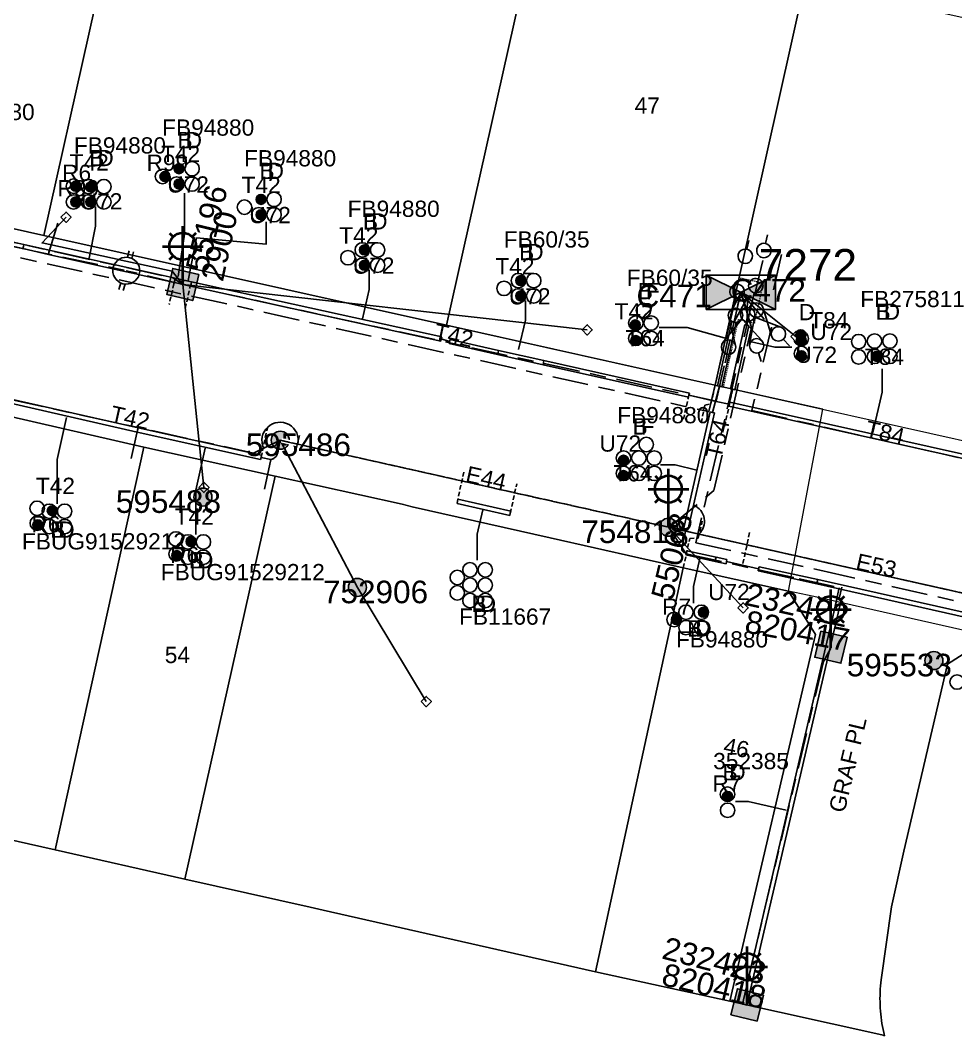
# Model space of a CAD drawing. Header units: metres. Extents: x 311347 to 316656, y 6252667 to 6255486.
# Drawn here: x 313883.5 to 313987.1, y 6254446.8 to 6254559.3 of the extents above; entities that cross this region are included whole.
import ezdxf
from ezdxf.enums import TextEntityAlignment as Align

# ---------------------------------------------------------------- set-up
doc = ezdxf.new("R2010")
doc.units = ezdxf.units.M
for name, pattern in [('Cable Exist OH', [1, 1, 0]), ('Cable Exist UG', [8.2, 4, -1.2, 1.8, -1.2]), ('DASHED', [0.75, 0.5, -0.25]), ('HIDDEN', [0.375, 0.25, -0.125]), ('HIDDEN2', [0.1875, 0.125, -0.0625])]:
    doc.linetypes.add(name, pattern=pattern)
doc.layers.get('0').update_dxf_attribs({"color": 6})
for name, color, linetype, lineweight in [('Cadastre Buildings_SP_EXT', 9, 'Continuous', 5), ('Cadastre Land Parcels_SP_EXT', 9, 'Continuous', 5), ('Cadastre Other Property_SP_EXT', 9, 'HIDDEN', 5), ('Cadastre Roads_SP_EXT', 7, 'Continuous', 5)]:
    doc.layers.add(name, color=color, linetype=linetype, lineweight=lineweight)
for name, color, linetype in [('Duct_SP_EXT', 7, 'Continuous'), ('Equip_HV_EXT', 7, 'Continuous'), ('Equip_LV_EXT', 7, 'Continuous'), ('Equip_SP_SL_EXT', 7, 'Continuous'), ('Mains_HV_EXT', 7, 'Continuous'), ('Mains_LV_EXT', 7, 'Continuous'), ('Mains_SL_EXT', 7, 'Continuous'), ('Services_SP_EXT', 7, 'Continuous'), ('Sub_SP_EXT', 7, 'Continuous'), ('SupportsOH_SP_TR_HV_LV_SL_EXT', 7, 'Continuous'), ('SupportsUG_SP_LV_SL_EXT', 7, 'Continuous'), ('Trench_SP_EXT', 7, 'Continuous')]:
    doc.layers.add(name, color=color, linetype=linetype)
doc.layers.add('UNKNOWN_FEATURES', color=1, linetype='DASHED', plot=False)
doc.styles.add('COLUMN_LABEL', font='arial.ttf')
doc.styles.add('iecARIAL', font='arial.ttf', dxfattribs={"height": 2})
doc.styles.add('POLE_LABEL', font='arial.ttf')
doc.styles.get("Standard").update_dxf_attribs({"font": 'arial.ttf'})
doc.styles.add('SWITCH_LABEL', font='arial.ttf', dxfattribs={"height": 2.5})

# ---------------------------------------------------------------- blocks, each defined once
blk = doc.blocks.new('SUB_PADMOUNT_EXT')
for points in [[(0, 0), (-3.84, 1.92), (-3.84, -1.92)], [(0, 0), (3.84, 1.92), (3.84, -1.92)]]:
    blk.add_hatch(color=256).paths.add_polyline_path(points)
for p, q in [((3.84, 1.92), (-3.84, -1.92)), ((-3.84, 1.92), (3.84, -1.92))]:
    blk.add_line(p, q)
blk.add_lwpolyline([(-3.84, -1.92), (3.84, -1.92), (3.84, 1.92), (-3.84, 1.92)], close=True)
for tag, height, flags, p in [('ASSET_NUM', 3.5, 8, (2, 2)), ('STREET_CODE', 0.2, 9, (1.5, 0)), ('CONSTRUCTED_VOLTAGE', 0.2, 9, (1.5, -0.2)), ('OPERATING_VOLTAGE', 0.2, 9, (1.5, -0.6)), ('ORIENTATION', 0.2, 9, (1.5, -0.8)), ('OWNED_BY', 0.2, 9, (1.5, -1)), ('OPERATED_BY', 0.2, 9, (1.5, -1.2)), ('NO_PHASES', 0.2, 9, (1.5, -0.4)), ('SECONDARY_VOLTAGE', 0.2, 9, (1.5, -1.6)), ('STATE', 0.2, 9, (1.5, -1.8)), ('SUBSTATION_TYPE', 0.2, 9, (1.5, -2.2)), ('MAINTAINED_BY', 0.2, 9, (1.5, -1.4)), ('PARENT', 0.2, 9, (1.5, -2)), ('STREETNAME', 0.2, 9, (1.5, -3)), ('SUBURB', 0.2, 9, (1.5, -3.2)), ('USAGE', 0.2, 9, (1.5, -2.4)), ('LEGEND', 0.2, 9, (1.5, -2.6)), ('LOCATION', 0.2, 9, (1.5, -2.8)), ('NOTES', 0.2, 9, (1.5, -3.4)), ('Z', 0.2, 1, (1.5, -3.6))]:
    blk.add_attdef(tag, text='', height=height, dxfattribs=dict(flags=flags)).set_placement(p, align=Align.MIDDLE_LEFT)
blk = doc.blocks.new('COLUMN_EXT')
blk.add_hatch(color=256).paths.add_polyline_path([(-1.49, 1.48), (-1.49, -1.49), (1.48, -1.49), (1.48, 1.48)])
blk.add_lwpolyline([(-1.49, -1.49), (1.48, -1.49), (1.48, 1.48), (-1.49, 1.48)], close=True)
for tag, height, style, flags, p in [('ASSET_NUM', 2.5, 'COLUMN_LABEL', 8, (2, 2)), ('STRUCTURE_PLANT_NUMBER', 0.2, 'POLE_LABEL', 9, (1.81, 0.03)), ('STREET_CODE', 0.2, 'COLUMN_LABEL', 9, (1.81, -0.2))]:
    blk.add_attdef(tag, text='', height=height, dxfattribs=dict(style=style, flags=flags)).set_placement(p, align=Align.MIDDLE_LEFT)
at = {"flags": 9}
for tag, p in [('COLUMN_TYPE', (1.81, -0.4)), ('OWNED_BY', (1.81, -0.6)), ('STATE', (1.81, -0.8)), ('USAGE', (1.81, -1)), ('LEGEND', (1.81, -1.2)), ('STREETNAME', (1.81, -1.6)), ('SUBURB', (1.81, -1.8)), ('LOCATION', (1.81, -1.4)), ('NOTES', (1.81, -2))]:
    blk.add_attdef(tag, text='', height=0.2, dxfattribs=at).set_placement(p, align=Align.MIDDLE_LEFT)
at = {"flags": 1}
blk.add_attdef('Z', (1.81, -2.35), '', height=0.2, dxfattribs=at)
blk = doc.blocks.new('DUCT_EXT')
blk.add_circle((0, 0.8), 0.8)
at = {"flags": 1}
blk.add_attdef('Z', (0, 0), '', height=0.2, dxfattribs=at)
at = {"flags": 9}
for tag, p in [('DUCT_CODE', (0, 0)), ('XSECT_TYPE', (0, -0.2)), ('STATE', (0, -0.6)), ('FB_REFERENCE', (0, -0.4)), ('NOTES', (0, -0.8))]:
    blk.add_attdef(tag, text='', height=0.2, dxfattribs=at).set_placement(p, align=Align.MIDDLE_LEFT)
blk = doc.blocks.new('SL_LANTERN_EXT')
at = {"lineweight": 40}
for p, q in [((-1.46, 5.68), (-1.06, 5.28)), ((0, 1.97), (0, 6.47)), ((1.46, 5.68), (1.06, 5.28)), ((-2.25, 4.22), (2.25, 4.22)), ((-1.46, 2.76), (-1.06, 3.16)), ((0, 0), (0, 2.72)), ((1.46, 2.76), (1.06, 3.16))]:
    blk.add_line(p, q, dxfattribs=at)
blk.add_circle((0, 4.22), 1.5, dxfattribs=at)
at = {"style": 'iecARIAL', "flags": 8}
blk.add_attdef('ASSET_NUM', (1.5, 1.5), '', height=2.5, dxfattribs=at)
for tag, p, height, flags in [('CONSTRUCTED_VOLTAGE', (0.98, -0.65), 0.2, 9), ('CONTROL_TYPE', (0.98, -0.85), 0.2, 9), ('LANTERN_PURPOSE', (0.98, -1.05), 0.2, 9), ('LANTERN_TYPE', (0.98, -1.25), 0.2, 9), ('LNUMBER', (2.18, -3.25), 2.5, 8), ('OPERATING_VOLTAGE', (0.98, -1.65), 0.2, 9), ('ORIENTATION', (0.98, -1.85), 0.2, 9), ('OWNED_BY', (0.98, -2.05), 0.2, 9), ('STATE', (0.98, -2.25), 0.2, 9), ('NO_PHASES', (0.98, -1.45), 0.2, 9), ('USAGE', (0.98, -2.45), 0.2, 9), ('CEXIST', (0.98, -2.65), 0.2, 9), ('CNEW', (0.98, -2.85), 0.2, 9), ('CNUMBER', (0.98, -3.05), 0.2, 9), ('CREMOVE', (0.98, -3.25), 0.2, 9), ('CREPLACE', (0.98, -3.45), 0.2, 9), ('LKINGHEIGHT', (0.98, -3.65), 0.2, 9), ('LBRACKET', (0.98, -3.85), 0.2, 9), ('LBRACKETVOCAB', (0.98, -4.05), 0.2, 9), ('LCATEGORY', (0.98, -4.25), 0.2, 9), ('LCHARGE1', (0.98, -4.45), 0.2, 9), ('LCHARGE1PERCENT', (0.98, -4.65), 0.2, 9), ('LCHARGE2', (0.98, -4.85), 0.2, 9), ('LCHARGE2PERCENT', (0.98, -5.05), 0.2, 9), ('LCHARGE3', (0.98, -5.25), 0.2, 9), ('LCHARGE3PERCENT', (0.98, -5.45), 0.2, 9), ('LEXIST', (0.98, -5.65), 0.2, 9), ('LLAMP', (0.98, -5.85), 0.2, 9), ('LLAMPVOCAB', (0.98, -6.05), 0.2, 9), ('LMAST', (0.98, -6.25), 0.2, 9), ('LMASTVOCAB', (0.98, -6.45), 0.2, 9), ('LNEW', (0.98, -6.65), 0.2, 9), ('LANTNUMBER', (0.98, -6.85), 0.2, 9), ('LOUTREACH', (0.98, -7.25), 0.2, 9), ('LOUTREACHVOCAB', (0.98, -7.45), 0.2, 9), ('LRATECODE', (0.98, -7.65), 0.2, 9), ('LREMOVE', (0.98, -7.85), 0.2, 9), ('LREPLACE', (0.98, -8.05), 0.2, 9), ('LTYPE', (0.98, -8.25), 0.2, 9), ('LTYPEVOCAB', (0.98, -8.45), 0.2, 9), ('LEGEND', (0.98, -8.65), 0.2, 9), ('LOCATION', (0.98, -8.85), 0.2, 9), ('NOTES', (0.98, -9.05), 0.2, 9), ('STREETNAME', (0.98, -9.25), 0.2, 9), ('SUBURB', (0.98, -9.45), 0.2, 1)]:
    blk.add_attdef(tag, p, '', height=height, dxfattribs=dict(flags=flags))
blk = doc.blocks.new('CCP_EXT')
at = {"flags": 9}
for tag, p in [('STATE', (0, -1.8)), ('LEGEND', (0, -1.4)), ('LIFE_SUPPORT', (0, -1.6)), ('NOTES', (0, -2))]:
    blk.add_attdef(tag, text='', height=0.2, dxfattribs=at).set_placement(p, align=Align.MIDDLE_LEFT)
blk.add_wipeout([(0, 0.57), (0.57, 0), (0, -0.57), (-0.57, 0)])
blk.add_lwpolyline([(-0.57, 0), (0, 0.57), (0.57, 0), (0, -0.57), (-0.57, 0)])
at = {"flags": 1}
blk.add_attdef('Z', (0, 0), '', height=0.2, dxfattribs=at)
at = {"flags": 9}
for tag, p in [('CCP_TYPE', (0, 0)), ('CONSTRUCTED_VOLTAGE', (0, -0.2)), ('OPERATING_VOLTAGE', (0, -0.6)), ('ORIENTATION', (0, -0.8)), ('OWNED_BY', (0, -1)), ('NO_PHASES', (0, -0.4)), ('USAGE', (0, -1.2))]:
    blk.add_attdef(tag, text='', height=0.2, dxfattribs=at).set_placement(p, align=Align.MIDDLE_LEFT)
blk = doc.blocks.new('POLE_EXT')
blk.add_hatch(color=256).paths.add_polyline_path([(-1, 0, 1), (1, 0, 1)])
blk.add_lwpolyline([(-1, 0, 1), (1, 0, 1)], format="xyb", close=True)
for tag, height, flags, p in [('pNumber', 2.5, 8, (-17.84, 2.07)), ('OWNED_BY', 0.2, 9, (1.35, -0.4)), ('SPECIAL_USE', 0.2, 9, (1.35, -0.8)), ('STATE', 0.2, 9, (1.35, -1)), ('PARENT', 0.2, 9, (1.35, -0.6)), ('USAGE', 0.2, 9, (1.35, -1.2)), ('cLV', 0.2, 9, (1.35, -1.4)), ('hDepth', 0.2, 9, (1.35, -1.6)), ('hDia', 0.2, 9, (1.35, -1.8)), ('cHV', 0.2, 9, (1.35, -2)), ('LBRACKET', 0.2, 9, (1.35, -2.2)), ('cLinedev', 0.2, 9, (1.35, -3.4)), ('LExisting', 0.2, 9, (1.35, -2.4)), ('LANTNUMBER', 0.2, 9, (1.35, -2.6)), ('LOther', 0.2, 9, (1.35, -2.8)), ('LRemove', 0.2, 9, (1.35, -3)), ('LEGEND', 0.2, 9, (1.35, -3.2)), ('pExisting', 0.2, 9, (1.35, -3.8)), ('pFooting', 0.2, 9, (1.35, -4.4)), ('pNew', 0.2, 9, (1.35, -4.6)), ('LOCATION', 0.2, 9, (1.35, -3.6)), ('PFNUMBER', 0.2, 9, (1.35, -4)), ('NEWPFNUMBER', 0.2, 9, (1.35, -4.2)), ('pRelocate', 0.2, 9, (1.35, -5)), ('pRemove', 0.2, 9, (1.35, -5.2)), ('pReplace', 0.2, 9, (1.35, -5.4)), ('pStay', 0.2, 9, (1.35, -5.6)), ('pType', 0.2, 9, (1.35, -5.8)), ('cspan', 0.2, 9, (1.35, -6)), ('STREETNAME', 0.2, 9, (1.35, -6.2)), ('SUBURB', 0.2, 9, (1.35, -6.4)), ('NOTES', 0.2, 9, (1.35, -6.6)), ('MAINTAINED_BY', 0.2, 9, (1.36, -6.81)), ('OPERATED_BY', 0.2, 9, (1.36, -7.01))]:
    blk.add_attdef(tag, text='', height=height, dxfattribs=dict(flags=flags)).set_placement(p, align=Align.MIDDLE_LEFT)
at = {"style": 'POLE_LABEL'}
for tag, height, flags, p in [('ASSET_NUM', 2.5, 8, (2, 2)), ('STRUCTURE_PLANT_NUMBER', 0.2, 9, (1.35, 0.03)), ('STREET_CODE', 0.2, 9, (1.35, -0.2))]:
    blk.add_attdef(tag, text='', height=height, dxfattribs=dict(at, flags=flags)).set_placement(p, align=Align.MIDDLE_LEFT)
at = {"flags": 1}
blk.add_attdef('Z', (1.35, -7.33), '', height=0.2, dxfattribs=at)
blk = doc.blocks.new('LV_UG_LINKS_OPEN_EXT')
for p, q in [((-0.25, 1.47), (-0.25, 2.22)), ((0.25, 1.47), (0.25, 2.22)), ((-0.25, -1.47), (-0.25, -2.22)), ((0.25, -1.47), (0.25, -2.22))]:
    blk.add_line(p, q)
at = {"flags": 9}
for tag, p in [('ACTUAL_STATUS', (0, 0)), ('CONSTRUCTED_VOLTAGE', (0, -0.2)), ('OPERATING_VOLTAGE', (0, -0.6)), ('ORIENTATION', (0, -0.8)), ('STATE', (0, -1)), ('SWITCH_TYPE', (0, -1.2)), ('NO_PHASES', (0, -0.4)), ('USAGE', (0, -1.4)), ('NOTES', (0, -1.6))]:
    blk.add_attdef(tag, text='', height=0.2, dxfattribs=at).set_placement(p, align=Align.MIDDLE_LEFT)
at = {"flags": 1}
blk.add_attdef('Z', (0, 0), '', height=0.2, dxfattribs=at)
blk.add_wipeout([(-0.25, 1.47), (-0.43, 1.43), (-0.61, 1.36), (-0.77, 1.28), (-0.93, 1.17), (-1.07, 1.05), (-1.19, 0.9), (-1.29, 0.75), (-1.38, 0.58), (-1.44, 0.4), (-1.48, 0.22), (-1.49, 0.03), (-1.49, -0.16), (-1.45, -0.34), (-1.4, -0.52), (-1.32, -0.69), (-1.23, -0.85), (-1.11, -1), (-0.98, -1.13), (-0.83, -1.24), (-0.66, -1.34), (-0.49, -1.41), (-0.31, -1.46), (-0.13, -1.49), (0.06, -1.49), (0.25, -1.47), (0.43, -1.43), (0.61, -1.36), (0.77, -1.28), (0.93, -1.17), (1.07, -1.05), (1.19, -0.9), (1.29, -0.75), (1.38, -0.58), (1.44, -0.4), (1.48, -0.22), (1.49, -0.03), (1.49, 0.16), (1.45, 0.34), (1.4, 0.52), (1.32, 0.69), (1.23, 0.85), (1.11, 1), (0.98, 1.13), (0.83, 1.24), (0.66, 1.34), (0.49, 1.41), (0.31, 1.46), (0.13, 1.49), (-0.06, 1.49)])
blk.add_lwpolyline([(0, -1.49, 1), (0, 1.49, 1)], format="xyb", close=True)
blk = doc.blocks.new('LV_UG_DFUSE_CLOSED_EXT')
for points in [[(1, 0), (0, 0)], [(5.04, 0.73), (2.16, -0.72)], [(5.05, -0.71), (2.16, 0.72)], [(6.2, 0.01), (7.2, 0.01)]]:
    blk.add_lwpolyline(points)
for centre in [(1.8, 0), (5.4, 0.01)]:
    blk.add_circle(centre, 0.8)
at = {"flags": 9}
for tag, p in [('ACTUAL_STATUS', (0, 0)), ('CONSTRUCTED_VOLTAGE', (0, -0.2)), ('OPERATING_VOLTAGE', (0, -0.6)), ('ORIENTATION', (0, -0.8)), ('STATE', (0, -1)), ('SWITCH_TYPE', (0, -1.2)), ('NO_PHASES', (0, -0.4)), ('USAGE', (0, -1.4)), ('NOTES', (0, -1.6))]:
    blk.add_attdef(tag, text='', height=0.2, dxfattribs=at).set_placement(p, align=Align.MIDDLE_LEFT)
at = {"flags": 1}
blk.add_attdef('Z', (0, 0), '', height=0.2, dxfattribs=at)
blk = doc.blocks.new('SWG_HOLEC_SU_EXT')
blk.add_line((1.8, -2), (5.8, -2))
for points in [[(1, 0), (0, 0)], [(6.6, 0), (7.6, 0)]]:
    blk.add_lwpolyline(points)
for points in [[(1.8, -0.8, 1), (1.8, 0.8, 1)], [(5.8, -0.8, 1), (5.8, 0.8, 1)]]:
    blk.add_lwpolyline(points, format="xyb", close=True)
at = {"style": 'SWITCH_LABEL', "flags": 8}
blk.add_attdef('ASSET_NUM', text='', height=2.5, rotation=179.9544, dxfattribs=at).set_placement((-2.4, 0), align=Align.MIDDLE_LEFT)
at = {"flags": 1}
blk.add_attdef('Z', (0, 0), '', height=0.2, dxfattribs=at)
at = {"flags": 9}
for tag, p in [('ACTUAL_STATUS', (0, -0.4)), ('CONSTRUCTED_VOLTAGE', (0, -0.6)), ('OPERATING_VOLTAGE', (0, -1)), ('ORIENTATION', (0, -1.2)), ('NO_PHASES', (0, -0.8)), ('OWNED_BY', (0, -1.4)), ('STATE', (0, -1.8)), ('SWITCH_TYPE', (0, -2)), ('PARENT', (0, -1.6)), ('USAGE', (0, -2.2)), ('STREETNAME', (0, -2.6)), ('SUBURB', (0, -2.8)), ('LOCATION', (0, -2.4)), ('NOTES', (0, -3))]:
    blk.add_attdef(tag, text='', height=0.2, dxfattribs=at).set_placement(p, align=Align.MIDDLE_LEFT)
at = {"style": 'SWITCH_LABEL', "flags": 9}
blk.add_attdef('STREET_CODE', text='', height=0.2, dxfattribs=at).set_placement((0, -0.2), align=Align.MIDDLE_LEFT)
blk = doc.blocks.new('End Shackle_EXT')
at = {"flags": 9}
for tag, p in [('OWNED_BY', (0, -1)), ('STATE', (0, -1.2)), ('USAGE', (0, -1.4)), ('NOTES', (0, -1.6))]:
    blk.add_attdef(tag, text='', height=0.2, dxfattribs=at).set_placement(p, align=Align.MIDDLE_LEFT)
blk.add_wipeout([(0, 0.25), (1.81, 0.25), (1.82, -0.25), (0, -0.25)])
blk.add_line((1.81, -1), (1.81, 1))
at = {"flags": 1}
blk.add_attdef('Z', (0, 0), '', height=0.2, dxfattribs=at)
at = {"flags": 9}
for tag, p in [('CONNECTOR_TYPE', (0, 0)), ('CONSTRUCTED_VOLTAGE', (0, -0.2)), ('OPERATING_VOLTAGE', (0, -0.6)), ('ORIENTATION', (0, -0.8)), ('NO_PHASES', (0, -0.4))]:
    blk.add_attdef(tag, text='', height=0.2, dxfattribs=at).set_placement(p, align=Align.MIDDLE_LEFT)
blk = doc.blocks.new('CABLE_LARGE_EXT')
h = blk.add_hatch(color=256)
edge = h.paths.add_edge_path()
edge.add_arc((0, 0.55), 0.55, 0, 360)
blk.add_circle((0, 0.55), 0.55)
at = {"flags": 1}
blk.add_attdef('Z', (0, 0), '', height=0.2, dxfattribs=at)
at = {"flags": 9}
for tag, p in [('COND_CODE', (0, 0)), ('STATE', (0, -0.4)), ('XSECT_SIZE', (0, -0.6)), ('FB_REFERENCE', (0, -0.2)), ('NOTES', (0, -0.8))]:
    blk.add_attdef(tag, text='', height=0.2, dxfattribs=at).set_placement(p, align=Align.MIDDLE_LEFT)

msp = doc.modelspace()

# ---------------------------------------------------------------- linework, layer by layer
at = {"layer": 'Cadastre Buildings_SP_EXT', "linetype": 'Continuous'}
msp.add_lwpolyline([(313897.21, 6254512.02), (313882.11, 6254515.48), (313867.64, 6254518.72), (313857.66, 6254474.09), (313887.37, 6254467.4), (313897.21, 6254512.02)], close=True, dxfattribs=at)
at = {"layer": 'Cadastre Land Parcels_SP_EXT', "linetype": 'Continuous'}
for points in [[(313896.08, 6254580.12), (313881.2, 6254583.44), (313871.26, 6254538.82), (313886.13, 6254535.48), (313896.08, 6254580.12)], [(313970.44, 6254563.51), (313955.56, 6254566.83), (313940.69, 6254570.16), (313930.74, 6254525.53), (313960.49, 6254518.88), (313970.44, 6254563.51)], [(313911.77, 6254508.8), (313897.21, 6254512.02), (313887.37, 6254467.4), (313901.73, 6254464.17), (313911.77, 6254508.8)], [(313971.61, 6254491.27), (313968.63, 6254496.08), (313956.96, 6254498.66), (313947.26, 6254453.89), (313962.12, 6254450.65), (313971.61, 6254491.27)]]:
    msp.add_lwpolyline(points, close=True, dxfattribs=at)
msp.add_lwpolyline([(313991.06, 6254491.05), (313986.24, 6254487.99), (313981.39, 6254467.25), (313980.05, 6254461.09), (313978.9, 6254453), (313978.86, 6254452.66), (313978.83, 6254452.32), (313978.8, 6254451.97), (313978.78, 6254451.62), (313978.77, 6254451.28), (313978.76, 6254450.93), (313978.77, 6254450.58), (313978.77, 6254450.23), (313978.79, 6254449.89), (313978.82, 6254449.54), (313978.85, 6254449.2), (313978.89, 6254448.85), (313978.93, 6254448.51), (313978.98, 6254448.17), (313979.04, 6254447.83), (313979.11, 6254447.48), (313979.19, 6254447.15), (313979.27, 6254446.81), (313978.98, 6254446.89), (313978.98, 6254446.89), (313962.12, 6254450.65), (313947.26, 6254453.89), (313932.39, 6254457.26), (313917.07, 6254460.72), (313915.62, 6254461.04), (313901.73, 6254464.17), (313887.37, 6254467.4), (313857.66, 6254474.09)], dxfattribs=at)
at = {"layer": 'Cadastre Other Property_SP_EXT', "linetype": 'HIDDEN2'}
msp.add_lwpolyline([(313961.42, 6254518.68), (313963.09, 6254526.18), (313964.86, 6254525.78), (313965.84, 6254530.18), (313963.14, 6254530.78), (313960.48, 6254518.89), (313961.42, 6254518.68)], close=True, dxfattribs=at)
at = {"layer": 'Duct_SP_EXT'}
for p, q in [((313883.91, 6254534.48), (313872.02, 6254537.15)), ((313883.8, 6254534.02), (313871.91, 6254536.68)), ((313883.8, 6254534.02), (313883.86, 6254534.25)), ((313883.8, 6254534.02), (313883.86, 6254534.25)), ((313886.63, 6254533.37), (313883.8, 6254534.02)), ((313883.8, 6254534.02), (313883.8, 6254534.02)), ((313883.91, 6254534.48), (313883.86, 6254534.25)), ((313883.91, 6254534.48), (313883.86, 6254534.25)), ((313886.73, 6254533.84), (313883.91, 6254534.48)), ((313883.91, 6254534.48), (313883.91, 6254534.48)), ((313886.63, 6254533.37), (313886.68, 6254533.6)), ((313886.63, 6254533.37), (313886.68, 6254533.6)), ((313886.73, 6254533.84), (313886.68, 6254533.6)), ((313886.73, 6254533.84), (313886.68, 6254533.6)), ((313900.56, 6254530.27), (313900.62, 6254530.51)), ((313900.57, 6254530.27), (313900.62, 6254530.51)), ((313900.57, 6254530.27), (313901.53, 6254530.07)), ((313900.67, 6254530.74), (313900.62, 6254530.51)), ((313900.67, 6254530.74), (313900.62, 6254530.51)), ((313900.67, 6254530.74), (313901.62, 6254530.54)), ((313901.52, 6254530.07), (313901.57, 6254530.3)), ((313901.52, 6254530.07), (313902.38, 6254529.87)), ((313901.53, 6254530.07), (313901.57, 6254530.3)), ((313901.62, 6254530.54), (313901.57, 6254530.3)), ((313901.63, 6254530.54), (313901.57, 6254530.3)), ((313901.63, 6254530.54), (313902.49, 6254530.34)), ((313902.38, 6254529.87), (313902.44, 6254530.1)), ((313902.39, 6254529.87), (313902.44, 6254530.1)), ((313902.49, 6254530.34), (313902.44, 6254530.1)), ((313902.49, 6254530.34), (313902.44, 6254530.1)), ((313902.49, 6254530.34), (313930.2, 6254524.24)), ((313902.39, 6254529.87), (313930.1, 6254523.77)), ((313960.77, 6254518.83), (313962.35, 6254525.95)), ((313961.24, 6254518.72), (313962.82, 6254525.84)), ((313963.79, 6254525.6), (313962.2, 6254518.5)), ((313962.35, 6254525.95), (313962.58, 6254525.89)), ((313962.82, 6254525.84), (313962.58, 6254525.89)), ((313963.79, 6254525.6), (313964.02, 6254525.54)), ((313964.25, 6254525.49), (313964.02, 6254525.54)), ((313964.25, 6254525.49), (313962.67, 6254518.39)), ((313930.1, 6254523.77), (313930.15, 6254524.01)), ((313930.2, 6254524.24), (313930.15, 6254524.01)), ((313931.03, 6254523.5), (313931.08, 6254523.74)), ((313936.4, 6254522.28), (313931.03, 6254523.5)), ((313931.14, 6254523.97), (313931.08, 6254523.74)), ((313936.51, 6254522.75), (313931.14, 6254523.97)), ((313936.4, 6254522.28), (313936.45, 6254522.51)), ((313936.4, 6254522.28), (313936.45, 6254522.51)), ((313941.43, 6254521.16), (313936.4, 6254522.28)), ((313936.4, 6254522.28), (313936.4, 6254522.28)), ((313936.51, 6254522.75), (313936.45, 6254522.51)), ((313936.51, 6254522.75), (313936.45, 6254522.51)), ((313941.53, 6254521.62), (313936.51, 6254522.75)), ((313936.51, 6254522.75), (313936.51, 6254522.75)), ((313941.43, 6254521.16), (313941.48, 6254521.39)), ((313957.53, 6254517.55), (313941.43, 6254521.16)), ((313941.53, 6254521.62), (313941.48, 6254521.39)), ((313957.64, 6254518.02), (313941.53, 6254521.62)), ((313960.77, 6254518.83), (313961, 6254518.78)), ((313961.24, 6254518.72), (313961, 6254518.78)), ((313957.53, 6254517.55), (313957.58, 6254517.79)), ((313957.64, 6254518.02), (313957.58, 6254517.79)), ((313962.2, 6254518.5), (313962.44, 6254518.45)), ((313962.67, 6254518.39), (313962.44, 6254518.45)), ((313896.45, 6254513.68), (313882.08, 6254516.96)), ((313896.56, 6254514.15), (313882.18, 6254517.43)), ((313962.01, 6254516.55), (313962.07, 6254516.78)), ((313962.01, 6254516.55), (313995.2, 6254509.15)), ((313962.12, 6254517.02), (313962.07, 6254516.78)), ((313962.12, 6254517.02), (313995.31, 6254509.62)), ((313959.95, 6254515.93), (313957.01, 6254502.91)), ((313960.42, 6254515.82), (313957.48, 6254502.81)), ((313959.95, 6254515.93), (313960.19, 6254515.87)), ((313960.42, 6254515.82), (313960.19, 6254515.87)), ((313896.45, 6254513.68), (313896.51, 6254513.92)), ((313896.46, 6254513.68), (313896.51, 6254513.92)), ((313910.13, 6254510.66), (313896.46, 6254513.68)), ((313896.56, 6254514.15), (313896.51, 6254513.92)), ((313896.56, 6254514.15), (313896.51, 6254513.92)), ((313910.24, 6254511.13), (313896.56, 6254514.15)), ((313910.24, 6254511.13), (313910.19, 6254510.89)), ((313910.13, 6254510.66), (313910.19, 6254510.89)), ((313931.9, 6254505.8), (313931.95, 6254506.03)), ((313931.9, 6254505.8), (313937.75, 6254504.47)), ((313932, 6254506.27), (313931.95, 6254506.03)), ((313932, 6254506.27), (313937.86, 6254504.94)), ((313937.75, 6254504.47), (313937.8, 6254504.71)), ((313937.86, 6254504.94), (313937.8, 6254504.71)), ((313957.01, 6254502.91), (313957.25, 6254502.86)), ((313957.48, 6254502.81), (313957.25, 6254502.86)), ((313957.27, 6254500.08), (313957.32, 6254500.32)), ((313957.27, 6254500.08), (313960.49, 6254499.37)), ((313957.37, 6254500.55), (313957.32, 6254500.32)), ((313957.37, 6254500.55), (313960.6, 6254499.84)), ((313960.6, 6254499.84), (313960.54, 6254499.6)), ((313960.6, 6254499.84), (313961.81, 6254499.57)), ((313960.49, 6254499.37), (313960.54, 6254499.6)), ((313960.49, 6254499.37), (313961.71, 6254499.1)), ((313961.71, 6254499.1), (313961.76, 6254499.34)), ((313961.81, 6254499.57), (313961.76, 6254499.34)), ((313965.26, 6254498.32), (313965.31, 6254498.55)), ((313965.37, 6254498.78), (313965.31, 6254498.55)), ((313965.37, 6254498.78), (313971.86, 6254497.35)), ((313965.26, 6254498.32), (313971.75, 6254496.88)), ((313971.75, 6254496.88), (313971.8, 6254497.12)), ((313971.75, 6254496.88), (314001.89, 6254490.1)), ((313971.86, 6254497.35), (313971.8, 6254497.12)), ((313971.86, 6254497.35), (314002, 6254490.57)), ((313974.01, 6254495.32), (313974.24, 6254495.26)), ((313974.48, 6254495.21), (313974.24, 6254495.26)), ((313963.54, 6254450.32), (313963.77, 6254450.27)), ((313964.01, 6254450.21), (313963.77, 6254450.27))]:
    msp.add_line(p, q, dxfattribs=at)
for points in [[(313901.71, 6254540.16), (313901.71, 6254535.62), (313900.99, 6254530.94)], [(313891.86, 6254538.68), (313891.86, 6254536.51), (313891.15, 6254532.96)], [(313910.76, 6254537), (313910.76, 6254534.52), (313903.05, 6254535.21), (313902.11, 6254530.51)], [(313922.18, 6254531.66), (313922.18, 6254529.49), (313921.43, 6254526.25)], [(313939.48, 6254528.26), (313939.48, 6254526.1), (313938.73, 6254522.85)], [(313954.29, 6254525.27), (313957.39, 6254525.27), (313961.74, 6254524.07)], [(313968.98, 6254523.1), (313967.12, 6254523.1), (313964.21, 6254523.78)], [(313979, 6254520.7), (313979, 6254518.13), (313977.98, 6254513.65)], [(313887.6, 6254505.76), (313887.6, 6254510.66), (313888.62, 6254515.32)], [(313902.98, 6254502.35), (313902.98, 6254507.26), (313904, 6254511.91)], [(313954.44, 6254510.05), (313956.07, 6254510.05), (313958.46, 6254509.48)], [(313934.13, 6254499.52), (313934.13, 6254502.37), (313934.75, 6254505.08)], [(313958.1, 6254494.75), (313958.1, 6254496.58), (313958.79, 6254499.69)], [(313962.75, 6254472.77), (313964.17, 6254472.77), (313968.38, 6254471.79)]]:
    msp.add_lwpolyline(points, dxfattribs=at)
at = {"layer": 'Mains_LV_EXT', "linetype": 'Cable Exist UG'}
msp.add_lwpolyline([(313955.4, 6254503.15), (313960.37, 6254507.23), (313964.52, 6254525.27), (313963.34, 6254529.18)], dxfattribs=at)
at = {"layer": 'Mains_LV_EXT', "linetype": 'Continuous'}
for points in [[(313914.27, 6254512.35, 1.38842), (313910.47, 6254511.91)], [(313958.69, 6254502.39, 0.546349), (313958.14, 6254505.58)]]:
    msp.add_lwpolyline(points, format="xyb", dxfattribs=at)
at = {"layer": 'Mains_SL_EXT', "linetype": 'Cable Exist UG'}
msp.add_lwpolyline([(313973.31, 6254489.75), (313972.49, 6254488.28), (313963.91, 6254451.98), (313964.07, 6254450.2)], dxfattribs=at)
at = {"layer": 'Trench_SP_EXT', "linetype": 'Cable Exist UG'}
for points in [[(313963.98, 6254528.44), (313962.59, 6254525.93)], [(313964.1, 6254528.47), (313964.02, 6254525.54)], [(313930.15, 6254524.01), (313931.08, 6254523.74)], [(313961, 6254518.78), (313960.19, 6254515.87)], [(313960.62, 6254517.09), (313957.58, 6254517.79)], [(313962.44, 6254518.45), (313962.07, 6254516.78)], [(313962.07, 6254516.78), (313960.62, 6254517.09)], [(313895.81, 6254510.77), (313896.51, 6254513.92)], [(313910.56, 6254507.38), (313911.28, 6254510.65)], [(313955.32, 6254503.15), (313957.25, 6254502.86)], [(313961.76, 6254499.34), (313965.31, 6254498.55)], [(313974.24, 6254495.26), (313974.52, 6254496.5)]]:
    msp.add_lwpolyline(points, dxfattribs=at)
for points in [[(313910.19, 6254510.89), (313911.28, 6254510.65), (313911.28, 6254510.65, 0.285958), (313912.03, 6254511.39), (313912.03, 6254511.39), (313912.32, 6254512.79)], [(313957.25, 6254502.86), (313956.82, 6254500.81), (313956.82, 6254500.81, 0.382178), (313957.08, 6254500.35), (313957.08, 6254500.35), (313957.32, 6254500.32)]]:
    msp.add_lwpolyline(points, format="xyb", dxfattribs=at)
at = {"layer": 'UNKNOWN_FEATURES'}
for points in [[(313900.62, 6254530.51), (313900.54, 6254530.14), (313900.02, 6254527.85)], [(313901.79, 6254527.4), (313902.3, 6254529.69), (313902.38, 6254530.06)], [(313958.95, 6254514.72), (313959.35, 6254516.67), (313960.03, 6254516.81), (313960.5, 6254518.91)], [(313956.99, 6254515.13), (313957.5, 6254517.42), (313957.58, 6254517.79)], [(313962.44, 6254518.45), (313961.51, 6254514.15)], [(313910.19, 6254510.89), (313910.89, 6254514.15)], [(313932.65, 6254509.27), (313931.95, 6254506.03)], [(313937.8, 6254504.71), (313938.51, 6254507.96)], [(313956.96, 6254498.66), (313957.69, 6254501.9), (313958.63, 6254501.95), (313959.07, 6254503.82)], [(313963.58, 6254499.13), (313964.33, 6254502.63)]]:
    msp.add_lwpolyline(points, dxfattribs=at)

# ---------------------------------------------------------------- block references
at = {"layer": 'Duct_SP_EXT'}
for name, p, rotation in [('DUCT_EXT', (313903.35, 6254542.88), 90.04403938310728), ('DUCT_EXT', (313900.07, 6254542.02), 90), ('CABLE_LARGE_EXT', (313900.09, 6254542.01), 90), ('CABLE_LARGE_EXT', (313901.65, 6254542.88), 90.08058471963858), ('DUCT_EXT', (313890.21, 6254540.94), 90.04403938310728), ('CABLE_LARGE_EXT', (313890.21, 6254540.94), 90.09058445461241), ('DUCT_EXT', (313891.87, 6254540.9), 90.04403938310728), ('CABLE_LARGE_EXT', (313891.86, 6254540.86), 90.08058471963858), ('DUCT_EXT', (313893.57, 6254540.9), 90.04403938310728), ('DUCT_EXT', (313901.65, 6254541.18), 90.04403938310728), ('CABLE_LARGE_EXT', (313901.65, 6254541.18), 90.00312070943791), ('DUCT_EXT', (313903.35, 6254541.18), 90.04403938310728), ('DUCT_EXT', (313912.43, 6254539.48), 90.04403938310728), ('DUCT_EXT', (313890.21, 6254539.2), 90), ('CABLE_LARGE_EXT', (313890.21, 6254539.2), 90), ('DUCT_EXT', (313891.87, 6254539.2), 90.04403938310728), ('CABLE_LARGE_EXT', (313891.87, 6254539.2), 90.01430467744377), ('DUCT_EXT', (313893.57, 6254539.2), 90.04403938310728), ('DUCT_EXT', (313909.15, 6254538.62), 90), ('CABLE_LARGE_EXT', (313910.73, 6254539.48), 90.08058471963858), ('DUCT_EXT', (313910.73, 6254537.78), 90.04403938310728), ('CABLE_LARGE_EXT', (313910.73, 6254537.78), 90.00312070943791), ('DUCT_EXT', (313912.43, 6254537.78), 90.04403938310728), ('DUCT_EXT', (313922.2, 6254533.88), 90.04403938310728), ('DUCT_EXT', (313923.9, 6254533.88), 90.04403938310728), ('DUCT_EXT', (313920.62, 6254533.02), 90), ('CABLE_LARGE_EXT', (313922.2, 6254533.88), 90.08058471963858), ('DUCT_EXT', (313922.2, 6254532.18), 90.04403938310728), ('CABLE_LARGE_EXT', (313922.2, 6254532.18), 90.00312070943791), ('DUCT_EXT', (313923.9, 6254532.18), 90.04403938310728), ('DUCT_EXT', (313939.5, 6254530.48), 90.04403938310728), ('DUCT_EXT', (313941.2, 6254530.48), 90.04403938310728), ('DUCT_EXT', (313937.91, 6254529.62), 90), ('CABLE_LARGE_EXT', (313939.5, 6254530.48), 90.08058471963858), ('DUCT_EXT', (313939.5, 6254528.78), 90.04403938310728), ('CABLE_LARGE_EXT', (313939.5, 6254528.78), 90.00312070943791), ('DUCT_EXT', (313941.2, 6254528.78), 90.04403938310728), ('CABLE_LARGE_EXT', (313952.19, 6254525.57), 90.08058471963858), ('DUCT_EXT', (313977.2, 6254523.72), 90), ('DUCT_EXT', (313978.96, 6254523.78), 90), ('DUCT_EXT', (313980.66, 6254523.78), 90), ('DUCT_EXT', (313977.2, 6254522.02), 90), ('DUCT_EXT', (313978.96, 6254522.08), 90), ('CABLE_LARGE_EXT', (313978.96, 6254522.08), 90), ('DUCT_EXT', (313980.66, 6254522.08), 90), ('DUCT_EXT', (313934.13, 6254498.43), 90), ('DUCT_EXT', (313935.83, 6254498.43), 90), ('DUCT_EXT', (313932.73, 6254497.58), 90), ('DUCT_EXT', (313934.13, 6254496.73), 90), ('DUCT_EXT', (313935.83, 6254496.73), 90), ('DUCT_EXT', (313932.73, 6254495.88), 90), ('DUCT_EXT', (313934.13, 6254495.03), 90), ('DUCT_EXT', (313935.83, 6254495.03), 90), ('DUCT_EXT', (313958.06, 6254493.73), 90.04403938310728), ('DUCT_EXT', (313959.76, 6254493.73), 90.04403938310728), ('CABLE_LARGE_EXT', (313959.76, 6254493.73), 90.11444703286887), ('DUCT_EXT', (313956.75, 6254492.92), 90), ('CABLE_LARGE_EXT', (313956.75, 6254492.92), 89.58179007310878), ('DUCT_EXT', (313958.07, 6254492.03), 90.04403938310728), ('DUCT_EXT', (313959.77, 6254492.03), 90.04403938310728), ('DUCT_EXT', (313988.11, 6254486), 90)]:
    msp.add_blockref(name, p, dxfattribs=dict(at, rotation=rotation))
for name, p in [('DUCT_EXT', (313952.56, 6254526.38)), ('DUCT_EXT', (313951.71, 6254524.98)), ('DUCT_EXT', (313953.41, 6254524.98)), ('DUCT_EXT', (313951.71, 6254523.28)), ('DUCT_EXT', (313953.41, 6254523.28)), ('DUCT_EXT', (313970.04, 6254523.25)), ('CABLE_LARGE_EXT', (313951.71, 6254523.28)), ('DUCT_EXT', (313970.05, 6254521.6)), ('CABLE_LARGE_EXT', (313970.05, 6254521.6)), ('DUCT_EXT', (313952.87, 6254511.52)), ('DUCT_EXT', (313950.35, 6254510.02)), ('CABLE_LARGE_EXT', (313950.35, 6254510.02)), ('DUCT_EXT', (313952.05, 6254510.02)), ('DUCT_EXT', (313953.75, 6254510.02)), ('DUCT_EXT', (313950.35, 6254508.32)), ('DUCT_EXT', (313952.05, 6254508.32)), ('DUCT_EXT', (313953.75, 6254508.32)), ('CABLE_LARGE_EXT', (313950.35, 6254508.32)), ('DUCT_EXT', (313885.38, 6254504.45)), ('DUCT_EXT', (313886.72, 6254504.12)), ('CABLE_LARGE_EXT', (313887.06, 6254504.43)), ('DUCT_EXT', (313888.42, 6254504.12)), ('DUCT_EXT', (313885.4, 6254502.8)), ('CABLE_LARGE_EXT', (313885.46, 6254502.86)), ('DUCT_EXT', (313886.72, 6254502.42)), ('DUCT_EXT', (313888.42, 6254502.42)), ('DUCT_EXT', (313900.76, 6254501.05)), ('DUCT_EXT', (313902.1, 6254500.72)), ('CABLE_LARGE_EXT', (313902.44, 6254501.02)), ('DUCT_EXT', (313903.8, 6254500.72)), ('DUCT_EXT', (313900.78, 6254499.39)), ('CABLE_LARGE_EXT', (313900.85, 6254499.46)), ('DUCT_EXT', (313902.1, 6254499.02)), ('DUCT_EXT', (313903.8, 6254499.02)), ('DUCT_EXT', (313961.87, 6254472.77)), ('CABLE_LARGE_EXT', (313961.87, 6254472.77)), ('DUCT_EXT', (313961.88, 6254470.99))]:
    msp.add_blockref(name, p, dxfattribs=at)
at = {"layer": 'Equip_HV_EXT'}
ref = msp.add_blockref('SWG_HOLEC_SU_EXT', (313964.61, 6254528.16), dxfattribs=dict(at, rotation=77.09259140458568))
ref.add_attrib('ASSET_NUM', 'C472', dxfattribs={"layer": '0', "height": 2.5, "style": 'SWITCH_LABEL'}).set_placement((313962.21, 6254529.41), align=Align.MIDDLE_LEFT)
ref = msp.add_blockref('SWG_HOLEC_SU_EXT', (313962.52, 6254527.53), dxfattribs=dict(at, rotation=76.89064010034768))
ref.add_attrib('ASSET_NUM', 'C471', dxfattribs={"layer": '0', "height": 2.5, "style": 'SWITCH_LABEL'}).set_placement((313960.13, 6254528.78), align=Align.MIDDLE_RIGHT)
at = {"layer": 'Equip_LV_EXT'}
for p, rotation in [((313963.14, 6254528.39), 257.5987258143419), ((313963.62, 6254528.45), 285.7937130460123)]:
    msp.add_blockref('LV_UG_DFUSE_CLOSED_EXT', p, dxfattribs=dict(at, rotation=rotation))
at = {"layer": 'Equip_SP_SL_EXT'}
ref = msp.add_blockref('SL_LANTERN_EXT', (313901.51, 6254530.05), dxfattribs=at)
ref.add_attrib('ASSET_NUM', '55196', dxfattribs={"layer": '0', "height": 2.5, "rotation": 76.3527, "style": 'iecARIAL'}).set_placement((313903.01, 6254531.55), align=Align.MIDDLE_LEFT)
ref = msp.add_blockref('SL_LANTERN_EXT', (313955.32, 6254503.15), dxfattribs=at)
ref.add_attrib('ASSET_NUM', '55068', dxfattribs={"layer": '0', "height": 2.5, "rotation": 76.6941, "style": 'iecARIAL'}).set_placement((313956.82, 6254504.65), align=Align.MIDDLE_RIGHT)
ref = msp.add_blockref('SL_LANTERN_EXT', (313973.32, 6254489.8), dxfattribs=at)
ref.add_attrib('ASSET_NUM', '232422', dxfattribs={"layer": '0', "height": 2.5, "rotation": 347.4096, "style": 'iecARIAL'}).set_placement((313974.82, 6254491.3), align=Align.BOTTOM_RIGHT)
ref = msp.add_blockref('SL_LANTERN_EXT', (313964.05, 6254450.22), dxfattribs=at)
ref.add_attrib('ASSET_NUM', '232423', dxfattribs={"layer": '0', "height": 2.5, "rotation": 345.3591, "style": 'iecARIAL'}).set_placement((313965.55, 6254451.72), align=Align.BOTTOM_RIGHT)
at = {"layer": 'Sub_SP_EXT'}
ref = msp.add_blockref('SUB_PADMOUNT_EXT', (313963.34, 6254529.18), dxfattribs=at)
ref.add_attrib('ASSET_NUM', '7272', dxfattribs={"layer": '0', "height": 3.5}).set_placement((313965.34, 6254529.43), align=Align.BOTTOM_LEFT)
at = {"layer": 'SupportsOH_SP_TR_HV_LV_SL_EXT'}
ref = msp.add_blockref('POLE_EXT', (313912.32, 6254512.79), dxfattribs=at)
ref.add_attrib('ASSET_NUM', '595486', dxfattribs={"layer": '0', "height": 2.5, "style": 'POLE_LABEL'}).set_placement((313914.32, 6254513.54), align=Align.TOP_CENTER)
ref = msp.add_blockref('POLE_EXT', (313955.32, 6254503.15), dxfattribs=at)
ref.add_attrib('ASSET_NUM', '754818', dxfattribs={"layer": '0', "height": 2.5, "style": 'POLE_LABEL'}).set_placement((313957.32, 6254503.9), align=Align.TOP_RIGHT)
ref = msp.add_blockref('POLE_EXT', (313920.87, 6254496.48), dxfattribs=at)
ref.add_attrib('ASSET_NUM', '752906', dxfattribs={"layer": '0', "height": 2.5, "style": 'POLE_LABEL'}).set_placement((313922.87, 6254497.23), align=Align.TOP_CENTER)
ref = msp.add_blockref('POLE_EXT', (313984.73, 6254488.38), dxfattribs=at)
ref.add_attrib('ASSET_NUM', '595533', dxfattribs={"layer": '0', "height": 2.5, "style": 'POLE_LABEL'}).set_placement((313986.73, 6254489.13), align=Align.TOP_RIGHT)
at = {"layer": 'SupportsUG_SP_LV_SL_EXT'}
ref = msp.add_blockref('COLUMN_EXT', (313901.51, 6254530.05), dxfattribs=dict(at, rotation=166.8252785666441))
ref.add_attrib('ASSET_NUM', '2900', dxfattribs={"layer": '0', "height": 2.5, "rotation": 77.6124, "style": 'COLUMN_LABEL'}).set_placement((313903.51, 6254530.8), align=Align.TOP_LEFT)
ref = msp.add_blockref('COLUMN_EXT', (313973.33, 6254489.85), dxfattribs=dict(at, rotation=256.8445765108004))
ref.add_attrib('ASSET_NUM', '820417', dxfattribs={"layer": '0', "height": 2.5, "rotation": 349.3782, "style": 'COLUMN_LABEL'}).set_placement((313975.33, 6254490.6), align=Align.MIDDLE_RIGHT)
ref = msp.add_blockref('COLUMN_EXT', (313964.05, 6254450.22), dxfattribs=dict(at, rotation=76.106712799793))
ref.add_attrib('ASSET_NUM', '820418', dxfattribs={"layer": '0', "height": 2.5, "rotation": 346.5842, "style": 'COLUMN_LABEL'}).set_placement((313966.05, 6254450.97), align=Align.MIDDLE_RIGHT)

# ---------------------------------------------------------------- texts
at = {"layer": 'Cadastre Land Parcels_SP_EXT'}
for s, p in [('47', (313951.58, 6254548.98)), ('54', (313899.52, 6254488.1))]:
    msp.add_text(s, height=1.8, dxfattribs=at).set_placement(p)
msp.add_text('46', height=1.8, rotation=348.5964, dxfattribs=at).set_placement((313961.31, 6254478.11))
at = {"layer": 'Cadastre Roads_SP_EXT'}
msp.add_text('GRAF PL', height=1.8, rotation=76.6215, dxfattribs=at).set_placement((313974.82, 6254471.41))
at = {"layer": 'Duct_SP_EXT'}
for s, p in [('FB94880', (313874.9, 6254548.27)), ('FB94880', (313899.23, 6254546.54)), ('B', (313900.93, 6254545.14)), ('D', (313901.83, 6254545.14)), ('FB94880', (313889.45, 6254544.56)), ('B', (313891.15, 6254543.16)), ('D', (313892.05, 6254543.16)), ('T42', (313899.11, 6254543.62)), ('FB94880', (313908.31, 6254543.14)), ('T42', (313888.98, 6254542.68)), ('R99', (313897.5, 6254542.64)), ('B', (313910.01, 6254541.74)), ('D', (313910.91, 6254541.74)), ('R6', (313888.15, 6254541.53)), ('R99', (313887.62, 6254539.82)), ('U72', (313899.8, 6254540.23)), ('T42', (313908.03, 6254540.18)), ('U72', (313890.21, 6254538.36)), ('FB94880', (313919.78, 6254537.54)), ('U72', (313908.88, 6254536.84)), ('B', (313921.48, 6254536.14)), ('D', (313922.38, 6254536.14)), ('T42', (313918.85, 6254534.58)), ('FB60/35', (313937.08, 6254534.14)), ('B', (313938.78, 6254532.74)), ('D', (313939.68, 6254532.74)), ('U72', (313920.35, 6254531.24)), ('T42', (313936.15, 6254531.18)), ('FB60/35', (313950.71, 6254529.9)), ('B', (313951.93, 6254528.42)), ('F', (313952.83, 6254528.42)), ('U72', (313937.65, 6254527.84)), ('FB275811', (313976.57, 6254527.54)), ('T42', (313949.35, 6254526.18)), ('D', (313969.75, 6254526.09)), ('B', (313978.27, 6254526.14)), ('D', (313979.17, 6254526.14)), ('T84', (313970.93, 6254525.19)), ('U72', (313971.05, 6254523.9)), ('T64', (313950.58, 6254523.2)), ('T84', (313977.09, 6254521.14)), ('FB94880', (313949.65, 6254514.67)), ('B', (313951.35, 6254513.42)), ('F', (313952.25, 6254513.42)), ('U72', (313947.68, 6254511.53)), ('T64', (313949.22, 6254508.23)), ('T42', (313885.24, 6254506.84)), ('R6', (313884.74, 6254502.59)), ('T42', (313900.62, 6254503.44)), ('B', (313886.82, 6254501.99)), ('D', (313887.72, 6254501.99)), ('FBUG91529212', (313883.7, 6254500.69)), ('R6', (313900.12, 6254499.18)), ('B', (313902.2, 6254498.59)), ('D', (313903.1, 6254498.59)), ('FBUG91529212', (313899.08, 6254497.28)), ('B', (313933.51, 6254493.77)), ('D', (313934.41, 6254493.77)), ('R7', (313954.63, 6254493.45)), ('FB11667', (313932.13, 6254492.35)), ('B', (313957.4, 6254491.04)), ('D', (313958.3, 6254491.04)), ('FB94880', (313956.16, 6254489.83)), ('352385', (313960.28, 6254476.34)), ('B', (313961.31, 6254475.1)), ('D', (313962.06, 6254475.1)), ('R7', (313960.2, 6254473.85))]:
    msp.add_text(s, height=1.8, dxfattribs=at).set_placement(p)
at = {"layer": 'Mains_LV_EXT'}
for s, rotation, p in [('T42', 347.6708, (313929.23, 6254523.99)), ('T42', 347.3864, (313893.37, 6254514.9)), ('T64', 77.019, (313961.15, 6254510.64)), ('T84', 347.1421, (313977.02, 6254513.24)), ('E44', 347.3678, (313932.75, 6254508.21)), ('E53', 347.3876, (313975.98, 6254498.52))]:
    msp.add_text(s, height=1.8, rotation=rotation, dxfattribs=at).set_placement(p)

# ---------------------------------------------------------------- next in the draw order: block references
at = {"layer": 'Services_SP_EXT'}
for p in [(313888.58, 6254537.5), (313946.32, 6254525.01), (313969.45, 6254524.28), (313903.86, 6254507.57), (313963.59, 6254494.21), (313928.49, 6254483.83)]:
    msp.add_blockref('CCP_EXT', p, dxfattribs=at)

# ---------------------------------------------------------------- next in the draw order: linework, layer by layer
at = {"layer": 'Cadastre Buildings_SP_EXT', "linetype": 'Continuous'}
for points in [[(313940.69, 6254570.16), (313925.83, 6254573.49), (313910.95, 6254576.81), (313896.08, 6254580.12), (313886.13, 6254535.48), (313930.74, 6254525.53), (313940.69, 6254570.16)], [(314000.19, 6254556.89), (313970.44, 6254563.51), (313960.49, 6254518.88), (313990.23, 6254512.25), (314000.19, 6254556.89)], [(313956.96, 6254498.66), (313942.23, 6254501.97), (313926.94, 6254505.42), (313925.84, 6254505.69), (313911.77, 6254508.8), (313901.73, 6254464.17), (313915.62, 6254461.04), (313917.07, 6254460.72), (313932.39, 6254457.26), (313947.26, 6254453.89), (313956.96, 6254498.66)]]:
    msp.add_lwpolyline(points, close=True, dxfattribs=at)
at = {"layer": 'Cadastre Roads_SP_EXT', "linetype": 'Continuous'}
msp.add_lwpolyline([(313882.11, 6254515.48), (313897.21, 6254512.02), (313911.77, 6254508.8), (313925.84, 6254505.69), (313926.94, 6254505.42), (313942.23, 6254501.97), (313956.96, 6254498.66), (313968.63, 6254496.08), (313972.43, 6254516.22), (313972.43, 6254516.22), (313960.48, 6254518.88), (313930.74, 6254525.53), (313886.13, 6254535.48), (313871.26, 6254538.82)], dxfattribs=at)
msp.add_lwpolyline([(313979.19, 6254447.15), (313979.11, 6254447.48), (313979.04, 6254447.83), (313978.98, 6254448.17), (313978.93, 6254448.51), (313978.89, 6254448.85), (313978.85, 6254449.2), (313978.82, 6254449.54), (313978.79, 6254449.89), (313978.77, 6254450.23), (313978.77, 6254450.58), (313978.76, 6254450.93), (313978.77, 6254451.28), (313978.78, 6254451.62), (313978.8, 6254451.97), (313978.83, 6254452.32), (313978.86, 6254452.66), (313978.9, 6254453), (313980.05, 6254461.09), (313981.39, 6254467.25), (313986.24, 6254487.99), (313991.06, 6254491.05), (313971.43, 6254495.46), (313968.63, 6254496.08), (313971.61, 6254491.27), (313962.12, 6254450.65), (313978.98, 6254446.89), (313979.27, 6254446.81), (313979.19, 6254447.15)], close=True, dxfattribs=at)
at = {"layer": 'Duct_SP_EXT'}
for p, q in [((313974.01, 6254495.32), (313963.54, 6254450.32)), ((313974.48, 6254495.21), (313964.01, 6254450.21))]:
    msp.add_line(p, q, dxfattribs=at)
at = {"layer": 'Mains_HV_EXT', "linetype": 'Cable Exist UG'}
msp.add_lwpolyline([(313963.34, 6254529.18), (313964.61, 6254528.16), (313958.35, 6254501.42), (313958.35, 6254501.42), (313972.09, 6254498.38), (314002.38, 6254491.58), (314017.09, 6254488.29), (314032.18, 6254484.88), (314046.96, 6254481.56), (314061.46, 6254478.31), (314076.27, 6254475), (314091.55, 6254471.57), (314106.13, 6254468.3), (314121.05, 6254464.93), (314150.54, 6254458.34), (314148.18, 6254447.71), (314149.96, 6254447.13)], dxfattribs=at)
at = {"layer": 'Mains_LV_EXT', "linetype": 'Cable Exist UG'}
for points in [[(313901.51, 6254530.05), (313960.61, 6254517.13), (313963.34, 6254529.18)], [(313963.34, 6254529.18), (313966.74, 6254525.32), (313964.58, 6254516.08), (313995.32, 6254509.06)]]:
    msp.add_lwpolyline(points, dxfattribs=at)
at = {"layer": 'Mains_LV_EXT', "linetype": 'Cable Exist OH'}
msp.add_lwpolyline([(313998.06, 6254493.58), (313955.32, 6254503.15)], dxfattribs=at)
at = {"layer": 'Mains_SL_EXT', "linetype": 'Cable Exist OH'}
msp.add_lwpolyline([(313955.32, 6254503.15), (313998.06, 6254493.58)], dxfattribs=at)
at = {"layer": 'Mains_SL_EXT', "linetype": 'Cable Exist UG'}
msp.add_lwpolyline([(313955.32, 6254503.15), (313957.3, 6254500.2), (313969.79, 6254497.44), (313974.24, 6254496.45), (313973.17, 6254491.52), (313973.32, 6254489.8)], dxfattribs=at)
at = {"layer": 'Services_SP_EXT'}
for points in [[(313903.86, 6254507.57), (313901.51, 6254530.05)], [(313946.32, 6254525.01), (313901.51, 6254530.05)], [(313969.45, 6254524.28), (313963.34, 6254529.18)], [(313928.49, 6254483.83), (313920.86, 6254496.48), (313912.35, 6254512.71)], [(313963.59, 6254494.21), (313955.32, 6254503.15)]]:
    msp.add_lwpolyline(points, dxfattribs=at)
at = {"layer": 'Trench_SP_EXT', "linetype": 'Cable Exist UG'}
msp.add_lwpolyline([(313886.68, 6254533.6), (313887.66, 6254536.86)], dxfattribs=at)

# ---------------------------------------------------------------- next in the draw order: block references
at = {"layer": 'Duct_SP_EXT'}
for p in [(313969.99, 6254523.93), (313970.04, 6254523.31)]:
    msp.add_blockref('CABLE_LARGE_EXT', p, dxfattribs=at)
at = {"layer": 'Equip_LV_EXT', "rotation": 312.61813486608}
msp.add_blockref('LV_UG_DFUSE_CLOSED_EXT', (313963.84, 6254528.54), dxfattribs=at)
at = {"layer": 'SupportsOH_SP_TR_HV_LV_SL_EXT'}
ref = msp.add_blockref('POLE_EXT', (313903.75, 6254506.49), dxfattribs=at)
ref.add_attrib('ASSET_NUM', '595488', dxfattribs={"layer": '0', "height": 2.5, "style": 'POLE_LABEL'}).set_placement((313905.75, 6254507.24), align=Align.TOP_RIGHT)

# ---------------------------------------------------------------- next in the draw order: texts
at = {"layer": 'Duct_SP_EXT'}
for p in [(313969.39, 6254521.36), (313959.72, 6254495.08)]:
    msp.add_text('U72', height=1.8, dxfattribs=at).set_placement(p)

# ---------------------------------------------------------------- next in the draw order: block references
at = {"layer": 'Equip_LV_EXT', "rotation": 165.0645701676389}
msp.add_blockref('LV_UG_LINKS_OPEN_EXT', (313895.26, 6254531.58), dxfattribs=at)
at = {"layer": 'Mains_SL_EXT', "rotation": 346.1744374391488}
msp.add_blockref('End Shackle_EXT', (313912.44, 6254512.79), dxfattribs=at)

# ---------------------------------------------------------------- next in the draw order: linework, layer by layer
at = {"layer": 'Duct_SP_EXT'}
for p, q in [((313900.67, 6254530.74), (313886.73, 6254533.84)), ((313900.56, 6254530.27), (313886.63, 6254533.37))]:
    msp.add_line(p, q, dxfattribs=at)
at = {"layer": 'Mains_HV_EXT', "linetype": 'Cable Exist UG'}
msp.add_lwpolyline([(313847.68, 6254554.34), (313849.48, 6254553.96), (313846.47, 6254541.29), (313959.79, 6254515.96), (313962.52, 6254527.53), (313963.34, 6254529.18)], dxfattribs=at)
at = {"layer": 'Mains_LV_EXT', "linetype": 'Cable Exist UG'}
for points in [[(313848.62, 6254551.51), (313849.55, 6254548.59), (313848.09, 6254541.64), (313895.26, 6254531.58)], [(313901.51, 6254530.05), (313895.26, 6254531.58)], [(313882.09, 6254517.39), (313909.35, 6254511.37), (313912.32, 6254512.79)]]:
    msp.add_lwpolyline(points, dxfattribs=at)
at = {"layer": 'Mains_LV_EXT', "linetype": 'Cable Exist OH'}
msp.add_lwpolyline([(313912.32, 6254512.79), (313955.32, 6254503.15)], dxfattribs=at)
at = {"layer": 'Mains_SL_EXT', "linetype": 'Cable Exist UG'}
msp.add_lwpolyline([(313848.21, 6254559.12), (313849.86, 6254554.98), (313847.27, 6254542.64), (313900.41, 6254530.77), (313901.51, 6254530.05)], dxfattribs=at)
at = {"layer": 'Mains_SL_EXT', "linetype": 'Cable Exist OH'}
msp.add_lwpolyline([(313955.4, 6254503.15), (313912.32, 6254512.79)], dxfattribs=at)
at = {"layer": 'Services_SP_EXT'}
msp.add_lwpolyline([(313901.51, 6254530.05), (313900.34, 6254531.54), (313900.34, 6254531.54), (313885.93, 6254534.65), (313885.93, 6254534.65), (313888.58, 6254537.5)], dxfattribs=at)

doc.saveas('drawing.dxf')
